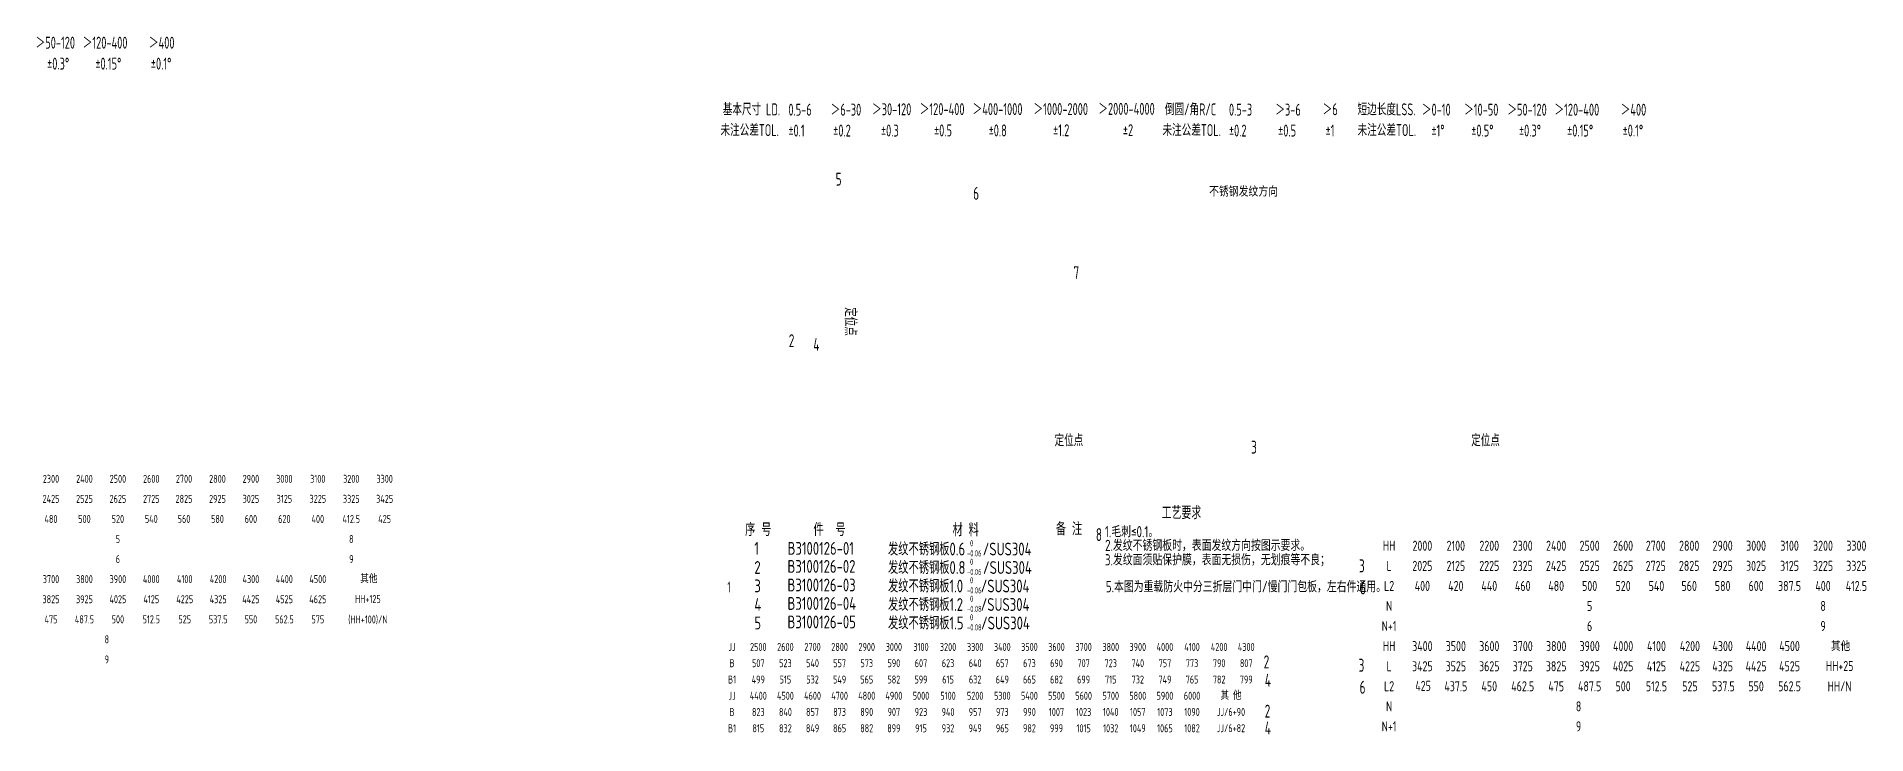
# Model space of a CAD drawing. Header units: inches. Extents: x 14216 to 120088, y -28810 to 23559.
# Drawn here: x 60258 to 62544, y 7801 to 8673 of the extents above; entities that cross this region are included whole.
import ezdxf
from ezdxf.enums import TextEntityAlignment as Align

# ---------------------------------------------------------------- set-up
doc = ezdxf.new("R2010")
doc.units = ezdxf.units.IN
doc.header["$LTSCALE"] = 0.3
doc.header["$MEASUREMENT"] = 0
for name, color, linetype in [('2', 2, 'Continuous'), ('2细实线', 2, 'Continuous'), ('6', 3, 'Continuous'), ('7', 4, 'Continuous')]:
    doc.layers.add(name, color=color, linetype=linetype)
doc.layers.add('粗实线', color=7, linetype='Continuous', lineweight=30)
doc.styles.add('HZ', font='isocp2.shx', dxfattribs={"width": 0.7, "bigfont": 'hztxt.shx'})

msp = doc.modelspace()

# ---------------------------------------------------------------- texts
at = {"layer": '2', "color": 6, "style": 'HZ', "width": 0.8}
msp.add_text('不锈钢发纹方向', height=12.82, dxfattribs=at).set_placement((61723.1, 8472.8))
msp.add_text('定位点', height=14.85, rotation=270, dxfattribs=at).set_placement((61275.1, 8316.7), align=Align.MIDDLE_CENTER)
for p in [(61547.9, 8168.3), (62068.5, 8168.3)]:
    msp.add_text('定位点', height=14.85, dxfattribs=at).set_placement(p, align=Align.MIDDLE_CENTER)
for s, p in [('1.毛刺≤0.1。', (61592.9, 8043)), ('3.发纹面须贴保护膜，表面无损伤，无划痕等不良；', (61592.9, 8007.9)), ('2.发纹不锈钢板时，表面发纹方向按图示要求。', (61593.1, 8025.9)), ('5.本图为重载防火中分三折层门中门/慢门门包板，左右件通用。', (61594, 7974.3))]:
    msp.add_text(s, height=14, dxfattribs=at).set_placement(p, align=Align.BOTTOM_LEFT)
at = {"layer": '2', "char_height": 7.58, "attachment_point": 1, "style": 'HZ'}
for s, insert in [(' 0\\P-0.06', (61420.6, 8043.5)), (' 0\\P-0.06', (61420.6, 8020.4)), (' 0\\P-0.06', (61420.6, 7997.3)), (' 0\\P-0.08', (61420.6, 7974.2)), (' 0\\P-0.08', (61420.6, 7951))]:
    msp.add_mtext(s, dxfattribs=dict(at, insert=insert))
at = {"layer": '2细实线', "style": 'HZ', "width": 0.8}
for s, height, p in [('2300', 10, (60276, 8120.2)), ('2400', 10, (60317.8, 8120.2)), ('2500', 10, (60359.6, 8120.2)), ('2600', 10, (60401.3, 8120.2)), ('2700', 10, (60442.2, 8120.2)), ('2800', 10, (60484, 8120.2)), ('2900', 10, (60525.8, 8120.2)), ('3000', 10, (60567.6, 8120.2)), ('3100', 10, (60609.4, 8120.2)), ('3200', 10, (60651.2, 8120.2)), ('3300', 10, (60692.9, 8120.2)), ('2425', 10, (60276, 8095.2)), ('2525', 10, (60317.8, 8095.2)), ('2625', 10, (60359.6, 8095.2)), ('2725', 10, (60401.3, 8095.2)), ('2825', 10, (60442.2, 8095.2)), ('2925', 10, (60484, 8095.2)), ('3025', 10, (60525.8, 8095.2)), ('3125', 10, (60567.6, 8095.2)), ('3225', 10, (60609.4, 8095.2)), ('3325', 10, (60651.2, 8095.2)), ('3425', 10, (60692.9, 8095.2)), ('480', 10, (60276, 8070.1)), ('500', 10, (60317.8, 8070.1)), ('520', 10, (60359.6, 8070.1)), ('540', 10, (60401.3, 8070.1)), ('560', 10, (60442.2, 8070.1)), ('580', 10, (60484, 8070.1)), ('600', 10, (60525.8, 8070.1)), ('620', 10, (60567.6, 8070.1)), ('400', 10, (60609.4, 8070.1)), ('412.5', 10, (60651.2, 8070.1)), ('425', 10, (60692.9, 8070.1)), ('5', 10, (60359.6, 8045)), ('8', 10, (60651.3, 8045)), ('HH', 12.54, (61948, 8036.6)), ('2000', 12.54, (61989.6, 8036.6)), ('2100', 12.54, (62031.4, 8036.6)), ('2200', 12.54, (62073.2, 8036.6)), ('2300', 12.54, (62115, 8036.6)), ('2400', 12.54, (62156.8, 8036.6)), ('2500', 12.54, (62198.6, 8036.6)), ('2600', 12.54, (62240.4, 8036.6)), ('2700', 12.54, (62281.2, 8036.6)), ('2800', 12.54, (62323, 8036.6)), ('2900', 12.54, (62364.8, 8036.6)), ('3000', 12.54, (62406.6, 8036.6)), ('3100', 12.54, (62448.4, 8036.6)), ('3200', 12.54, (62490.2, 8036.6)), ('3300', 12.54, (62531.9, 8036.6)), ('6', 10, (60359.6, 8019.9)), ('9', 10, (60651.3, 8019.9)), ('L', 12.5, (61948, 8011.5)), ('2025', 12.54, (61989.6, 8011.5)), ('2125', 12.54, (62031.4, 8011.5)), ('2225', 12.54, (62073.2, 8011.5)), ('2325', 12.54, (62115, 8011.5)), ('2425', 12.54, (62156.8, 8011.5)), ('2525', 12.54, (62198.6, 8011.5)), ('2625', 12.54, (62240.4, 8011.5)), ('2725', 12.54, (62281.2, 8011.5)), ('2825', 12.54, (62323, 8011.5)), ('2925', 12.54, (62364.8, 8011.5)), ('3025', 12.54, (62406.6, 8011.5)), ('3125', 12.54, (62448.4, 8011.5)), ('3225', 12.54, (62490.2, 8011.5)), ('3325', 12.54, (62531.9, 8011.5)), ('3700', 10, (60276, 7994.9)), ('3800', 10, (60317.8, 7994.9)), ('3900', 10, (60359.6, 7994.9)), ('4000', 10, (60401.3, 7994.9)), ('4100', 10, (60443.1, 7994.9)), ('4200', 10, (60484.9, 7994.9)), ('4300', 10, (60525.8, 7994.9)), ('4400', 10, (60567.6, 7994.9)), ('4500', 10, (60609.4, 7994.9)), ('其他', 10, (60673.2, 7995)), ('L2', 12.54, (61948, 7986.4)), ('400', 12.54, (61989.6, 7986.4)), ('420', 12.54, (62031.4, 7986.4)), ('440', 12.54, (62073.2, 7986.4)), ('460', 12.54, (62115, 7986.4)), ('480', 12.54, (62156.8, 7986.4)), ('500', 12.54, (62198.6, 7986.4)), ('520', 12.54, (62240.4, 7986.4)), ('540', 12.54, (62282.1, 7986.4)), ('560', 12.54, (62323, 7986.4)), ('580', 12.54, (62364.8, 7986.4)), ('600', 12.54, (62406.6, 7986.4)), ('387.5', 12.54, (62448.4, 7986.4)), ('400', 12.54, (62490.2, 7986.4)), ('412.5', 12.54, (62531.9, 7986.4)), ('3825', 10, (60276, 7969.8)), ('3925', 10, (60317.8, 7969.8)), ('4025', 10, (60359.6, 7969.8)), ('4125', 10, (60401.3, 7969.8)), ('4225', 10, (60443.1, 7969.8)), ('4325', 10, (60484.9, 7969.8)), ('4425', 10, (60525.8, 7969.8)), ('4525', 10, (60567.6, 7969.8)), ('4625', 10, (60609.4, 7969.8)), ('HH+125', 10, (60672, 7970)), ('N', 12.5, (61948, 7961.4)), ('5', 12.5, (62198.6, 7961.4)), ('8', 12.5, (62490.3, 7961.4)), ('475', 10, (60276, 7944.7)), ('487.5', 10, (60317.8, 7944.7)), ('500', 10, (60359.6, 7944.7)), ('512.5', 10, (60401.3, 7944.7)), ('525', 10, (60443.1, 7944.7)), ('537.5', 10, (60484.9, 7944.7)), ('550', 10, (60525.8, 7944.7)), ('562.5', 10, (60567.6, 7944.7)), ('575', 10, (60609.4, 7944.7)), ('(HH+100)/N', 10, (60671.9, 7944.5)), ('N+1', 12.54, (61948, 7936.3)), ('6', 12.5, (62198.6, 7936.3)), ('9', 12.5, (62490.3, 7936.3)), ('8', 10, (60345.8, 7919.7)), ('JJ', 10, (61127, 7910.2)), ('2500', 10, (61159.8, 7910.2)), ('2600', 10, (61193.7, 7910.2)), ('2700', 10, (61227.6, 7910.2)), ('2800', 10, (61261.4, 7910.2)), ('2900', 10, (61295.3, 7910.2)), ('3000', 10, (61329.2, 7910.2)), ('3100', 10, (61363.1, 7910.2)), ('3200', 10, (61396.9, 7910.2)), ('3300', 10, (61430.8, 7910.2)), ('3400', 10, (61464.7, 7910.2)), ('3500', 10, (61498.6, 7910.2)), ('3600', 10, (61532.4, 7910.2)), ('3700', 10, (61566.3, 7910.2)), ('3800', 10, (61600.2, 7910.2)), ('3900', 10, (61634, 7910.2)), ('4000', 10, (61667.9, 7910.2)), ('4100', 10, (61701.8, 7910.2)), ('4200', 10, (61735.7, 7910.2)), ('4300', 10, (61769.5, 7910.2)), ('HH', 12.54, (61948, 7911.2)), ('3400', 12.54, (61989.6, 7911.2)), ('3500', 12.54, (62031.4, 7911.2)), ('3600', 12.54, (62073.2, 7911.2)), ('3700', 12.54, (62115, 7911.2)), ('3800', 12.54, (62156.8, 7911.2)), ('3900', 12.54, (62198.6, 7911.2)), ('4000', 12.54, (62240.4, 7911.2)), ('4100', 12.54, (62282.1, 7911.2)), ('4200', 12.54, (62323.9, 7911.2)), ('4300', 12.54, (62364.8, 7911.2)), ('4400', 12.54, (62406.6, 7911.2)), ('4500', 12.54, (62448.4, 7911.2)), ('其他', 12.54, (62512.2, 7911.3)), ('9', 10, (60345.8, 7894.6)), ('B', 10, (61127, 7889.9)), ('507', 10, (61159.8, 7889.9)), ('523', 10, (61193.7, 7889.9)), ('540', 10, (61227.6, 7889.9)), ('557', 10, (61261.4, 7889.9)), ('573', 10, (61295.3, 7889.9)), ('590', 10, (61329.2, 7889.9)), ('607', 10, (61363.1, 7889.9)), ('623', 10, (61396.9, 7889.9)), ('640', 10, (61430.8, 7889.9)), ('657', 10, (61464.7, 7889.9)), ('673', 10, (61498.6, 7889.9)), ('690', 10, (61532.4, 7889.9)), ('707', 10, (61566.3, 7889.9)), ('723', 10, (61600.2, 7889.9)), ('740', 10, (61634, 7889.9)), ('757', 10, (61667.9, 7889.9)), ('773', 10, (61701.8, 7889.9)), ('790', 10, (61735.7, 7889.9)), ('807', 10, (61769.5, 7889.9)), ('L', 12.5, (61948, 7886.1)), ('3425', 12.54, (61989.6, 7886.1)), ('3525', 12.54, (62031.4, 7886.1)), ('3625', 12.54, (62073.2, 7886.1)), ('3725', 12.54, (62115, 7886.1)), ('3825', 12.54, (62156.8, 7886.1)), ('3925', 12.54, (62198.6, 7886.1)), ('4025', 12.54, (62240.4, 7886.1)), ('4125', 12.54, (62282.1, 7886.1)), ('4225', 12.54, (62323.9, 7886.1)), ('4325', 12.54, (62364.8, 7886.1)), ('4425', 12.54, (62406.6, 7886.1)), ('4525', 12.54, (62448.4, 7886.1)), ('HH+25', 12.54, (62511, 7886.4)), ('B1', 10, (61127, 7869.5)), ('499', 10, (61159.8, 7869.5)), ('515', 10, (61193.7, 7869.5)), ('532', 10, (61227.6, 7869.5)), ('549', 10, (61261.4, 7869.5)), ('565', 10, (61295.3, 7869.5)), ('582', 10, (61329.2, 7869.5)), ('599', 10, (61363.1, 7869.5)), ('615', 10, (61396.9, 7869.5)), ('632', 10, (61430.8, 7869.5)), ('649', 10, (61464.7, 7869.5)), ('665', 10, (61498.6, 7869.5)), ('682', 10, (61532.4, 7869.5)), ('699', 10, (61566.3, 7869.5)), ('715', 10, (61600.2, 7869.5)), ('732', 10, (61634, 7869.5)), ('749', 10, (61667.9, 7869.5)), ('765', 10, (61701.8, 7869.5)), ('782', 10, (61735.7, 7869.5)), ('799', 10, (61769.5, 7869.5)), ('L2', 12.54, (61948, 7861.1)), ('425', 12.54, (61990.5, 7861.6)), ('437.5', 12.54, (62031.4, 7861.1)), ('450', 12.54, (62073.2, 7861.1)), ('462.5', 12.54, (62115, 7861.1)), ('475', 12.54, (62156.8, 7861.1)), ('487.5', 12.54, (62198.6, 7861.1)), ('500', 12.54, (62240.4, 7861.1)), ('512.5', 12.54, (62282.1, 7861.1)), ('525', 12.54, (62323.9, 7861.1)), ('537.5', 12.54, (62365.7, 7861.1)), ('550', 12.54, (62406.6, 7861.1)), ('562.5', 12.54, (62448.4, 7861.1)), ('HH/N', 12.54, (62510.9, 7860.9)), ('JJ', 10, (61127, 7849.2)), ('4400', 10, (61159.8, 7849.2)), ('4500', 10, (61193.7, 7849.2)), ('4600', 10, (61227.6, 7849.2)), ('4700', 10, (61261.4, 7849.2)), ('4800', 10, (61295.3, 7849.2)), ('4900', 10, (61329.2, 7849.2)), ('5000', 10, (61363.1, 7849.2)), ('5100', 10, (61396.9, 7849.2)), ('5200', 10, (61430.8, 7849.2)), ('5300', 10, (61464.7, 7849.2)), ('5400', 10, (61498.6, 7849.2)), ('5500', 10, (61532.4, 7849.2)), ('5600', 10, (61566.3, 7849.2)), ('5700', 10, (61600.2, 7849.2)), ('5800', 10, (61634, 7849.2)), ('5900', 10, (61667.9, 7849.2)), ('6000', 10, (61701.8, 7849.2)), ('其 他', 10, (61750.5, 7849.2)), ('B', 10, (61127, 7828.9)), ('823', 10, (61159.8, 7828.9)), ('840', 10, (61193.7, 7828.9)), ('857', 10, (61227.6, 7829)), ('873', 10, (61261.4, 7829)), ('890', 10, (61295.3, 7829)), ('907', 10, (61329.2, 7829)), ('923', 10, (61363.1, 7829)), ('940', 10, (61396.9, 7829)), ('957', 10, (61430.8, 7829)), ('973', 10, (61464.7, 7829)), ('990', 10, (61498.6, 7829)), ('1007', 10, (61532.4, 7829)), ('1023', 10, (61566.3, 7829)), ('1040', 10, (61600.2, 7829)), ('1057', 10, (61634, 7829)), ('1073', 10, (61667.9, 7829)), ('1090', 10, (61701.8, 7829)), ('JJ/6+90', 10, (61750.5, 7829)), ('N', 12.5, (61948, 7836)), ('8', 12.5, (62184.8, 7836)), ('B1', 10, (61127, 7808.6)), ('815', 10, (61159.8, 7808.6)), ('832', 10, (61193.7, 7808.6)), ('849', 10, (61227.6, 7808.6)), ('865', 10, (61261.4, 7808.6)), ('882', 10, (61295.3, 7808.6)), ('899', 10, (61329.2, 7808.6)), ('915', 10, (61363.1, 7808.6)), ('932', 10, (61396.9, 7808.6)), ('949', 10, (61430.8, 7808.6)), ('965', 10, (61464.7, 7808.6)), ('982', 10, (61498.6, 7808.6)), ('999', 10, (61532.4, 7808.6)), ('1015', 10, (61566.3, 7808.6)), ('1032', 10, (61600.2, 7808.6)), ('1049', 10, (61634, 7808.6)), ('1065', 10, (61667.9, 7808.6)), ('1082', 10, (61701.8, 7808.6)), ('JJ/6+82', 10, (61750.5, 7808.7)), ('N+1', 12.54, (61948, 7810.9)), ('9', 12.5, (62184.8, 7810.9))]:
    msp.add_text(s, height=height, dxfattribs=at).set_placement(p, align=Align.MIDDLE_CENTER)
for s, p in [('序 号', (61143.3, 8048.8)), ('件  号', (61228.7, 8048.8)), ('材 料', (61402.5, 8048.5)), ('备 注', (61531.6, 8049.7)), ('1', (61154.8, 8025.3)), ('B3100126-01', (61196.4, 8025.3)), ('发纹不锈钢板0.6   /SUS304', (61321.9, 8024.5)), ('2 ', (61154.9, 8001.5)), ('B3100126-02', (61196.3, 8002.8)), ('发纹不锈钢板0.8   /SUS304', (61321.9, 8001.4)), ('3', (61154.9, 7978.4)), ('B3100126-03', (61196.3, 7979.6)), ('发纹不锈钢板1.0   /SUS304', (61321.9, 7978.3)), ('4', (61154.9, 7955.2)), ('B3100126-04', (61196.3, 7956.5)), ('发纹不锈钢板1.2   /SUS304', (61321.9, 7955.2)), ('5', (61154.9, 7932.1)), ('B3100126-05', (61196.3, 7933.4)), ('发纹不锈钢板1.5   /SUS304', (61321.9, 7932.1))]:
    msp.add_text(s, height=16, dxfattribs=at).set_placement(p)
at = {"layer": '6', "color": 2, "style": 'HZ', "width": 0.7}
for s, p in [('＞50-120', (60256.8, 8657.6)), ('＞120-400', (60315.7, 8657.6)), ('＞400', (60398.4, 8657.6)), ('%%P0.3%%D', (60271.2, 8631.4)), ('%%P0.15%%D', (60331.4, 8631.4)), ('%%P0.1%%D', (60400.8, 8631.4)), ('基本尺寸 LD.', (61115.4, 8574.3)), ('0.5-6', (61197.4, 8573.9)), ('＞6-30', (61250.2, 8573.9)), ('＞30-120', (61302, 8574.4)), ('＞120-400', (61361.6, 8574.6)), ('＞400-1000', (61427.6, 8574.6)), ('＞1000-2000', (61503.7, 8574.7)), ('＞2000-4000', (61584.7, 8574.9)), ('倒圆/角R/C', (61667.8, 8574.3)), ('0.5-3', (61747.9, 8573.9)), ('＞3-6', (61805.9, 8573.9)), ('＞6', (61865, 8574.4)), ('短边长度LSS.', (61908.5, 8574.3)), ('＞0-10', (61989, 8573.9)), ('＞10-50', (62041.8, 8573.9)), ('＞50-120', (62095.8, 8573.9)), ('＞120-400', (62154.7, 8573.9)), ('＞400', (62237.4, 8573.9)), ('未注公差TOL.', (61112.5, 8548.4)), ('%%P0.1', (61197.4, 8547.8)), ('%%P0.2', (61253.4, 8547.8)), ('%%P0.3', (61313.1, 8547.8)), ('%%P0.5', (61379.4, 8548)), ('%%P0.8', (61447.6, 8548)), ('%%P1.2', (61528.2, 8548.2)), ('%%P2', (61615.4, 8548.3)), ('未注公差TOL.', (61664.8, 8548.4)), ('%%P0.2', (61747.9, 8547.8)), ('%%P0.5', (61809.4, 8547.8)), ('%%P1', (61868.6, 8547.8)), ('未注公差TOL.', (61908.6, 8548.4)), ('%%P1%%D', (62000.9, 8547.8)), ('%%P0.5%%D', (62050.7, 8547.8)), ('%%P0.3%%D', (62110.3, 8547.8)), ('%%P0.15%%D', (62170.5, 8547.8)), ('%%P0.1%%D', (62239.8, 8547.8))]:
    msp.add_text(s, height=14.93, dxfattribs=at).set_placement(p)
at = {"layer": '7', "style": 'HZ', "width": 0.7}
for s, height, p in [('5', 16.2, (61256.5, 8486.4)), ('6', 16.2, (61428.3, 8468.8)), ('7', 16.2, (61553.6, 8369.6)), ('2', 16.2, (61197.9, 8284.7)), ('4', 16.2, (61228.6, 8280.1)), ('3', 16.2, (61775.6, 8151.7)), ('8', 16.2, (61581.6, 8042.4)), ('3', 16.2, (61910.4, 8003.4)), ('1', 13.5, (61121.1, 7978.2)), ('6', 16.2, (61911.7, 7975.9)), ('2', 16.2, (61791.3, 7883.4)), ('3', 16.2, (61909.9, 7879.2)), ('4', 16.2, (61792.7, 7860.5)), ('6', 16.2, (61911.2, 7851.7)), ('2', 16.2, (61792.6, 7821.9)), ('4', 16.2, (61792.7, 7800.9))]:
    msp.add_text(s, height=height, dxfattribs=at).set_placement(p)
at = {"layer": '粗实线', "color": 3, "linetype": 'Continuous', "lineweight": -3, "style": 'HZ', "width": 0.7}
msp.add_text('工艺要求', height=16, dxfattribs=at).set_placement((61663.9, 8069.8))

doc.saveas('drawing.dxf')
